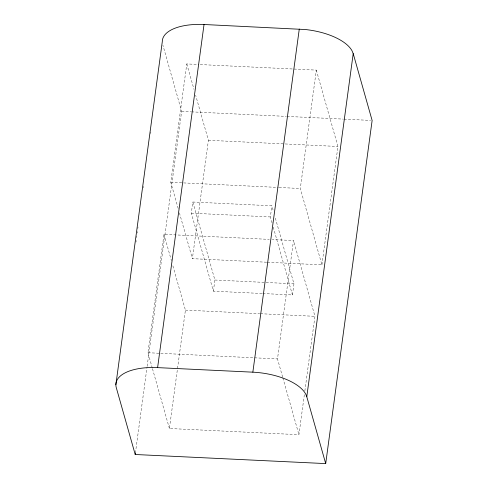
<?xml version="1.0" encoding="UTF-8"?>
<svg xmlns="http://www.w3.org/2000/svg" width="488" height="488" viewBox="0 0 488 488"><rect width="100%" height="100%" fill="white"/><g stroke="black" fill="none" stroke-linecap="round" stroke-linejoin="round"><path stroke-width="0.37" stroke-dasharray="2.44 1.83" d="M135.981 242.097L136.183 240.584M136.591 237.571L136.799 236.064M137.207 233.044L137.409 231.538M137.817 228.518L138.019 227.011M143.326 187.801L143.533 186.294M150.676 133.505L150.877 131.998M178.181 208.486L170.776 182.305L186.788 63.928L198.909 64.507M152.286 368.031L147.956 352.726L163.974 234.35L269.272 239.382M135.414 452.992L147.047 367.025M147.144 366.268L181.634 111.386L162.919 45.244M262.038 293.501L213.384 291.177L191.314 213.171L192.821 202.02L271.877 205.796L273.524 211.627M304.341 394.731L298.937 434.692L169.403 428.507L185.416 310.13L172.636 264.954M266.619 262.209L192.382 258.664L208.4 140.288L195.639 95.197M213.384 291.177L214.897 280.027L192.821 202.02M272.017 222.778L270.364 216.946L271.877 205.796M267.375 262.245L321.915 264.85L300.309 188.49L316.328 70.113L199.671 64.544M282.65 377.132L277.495 358.918L293.514 240.541L272.298 239.529M262.794 293.538L292.44 294.953L293.953 283.803L275.177 217.459M304.854 390.961L314.955 316.322L293.514 240.541M321.915 264.85L337.934 146.479L316.328 70.113M181.634 111.386L190.741 111.819M191.503 111.856L286.371 116.388M287.127 116.425L343.29 119.102M344.046 119.139L370.612 120.408M208.4 140.288L337.934 146.479M170.776 182.305L278.343 187.441M279.099 187.477L300.309 188.49M191.314 213.171L270.364 216.946M214.897 280.027L293.953 283.803M185.416 310.13L259.653 313.68M260.415 313.717L314.955 316.322M147.956 352.726L277.495 358.918M273.256 227.152L292.44 294.953M282.857 377.858L298.937 434.692M186.788 63.928L193.992 89.383M179.419 212.847L192.382 258.664M163.974 234.35L171.398 260.586M152.494 368.757L169.403 428.507"/><path stroke-width="0.73" d="M115.869 384.745L162.297 41.633A48.391 21.637 7.7 0 1 204.033 24.504L305.549 29.542A48.391 21.637 7.7 0 1 351.976 50.691L353.208 53.619L372.13 120.481L325.703 463.6L135.207 454.499L116.284 387.637A48.391 21.637 7.7 0 1 157.606 367.623L252.851 372.173A48.391 21.637 7.7 0 1 306.781 396.738L325.703 463.6M135.207 454.499L135.414 452.992M157.606 367.623L204.033 24.504M252.851 372.173L299.278 29.054M306.781 396.738L353.208 53.619"/></g></svg>
